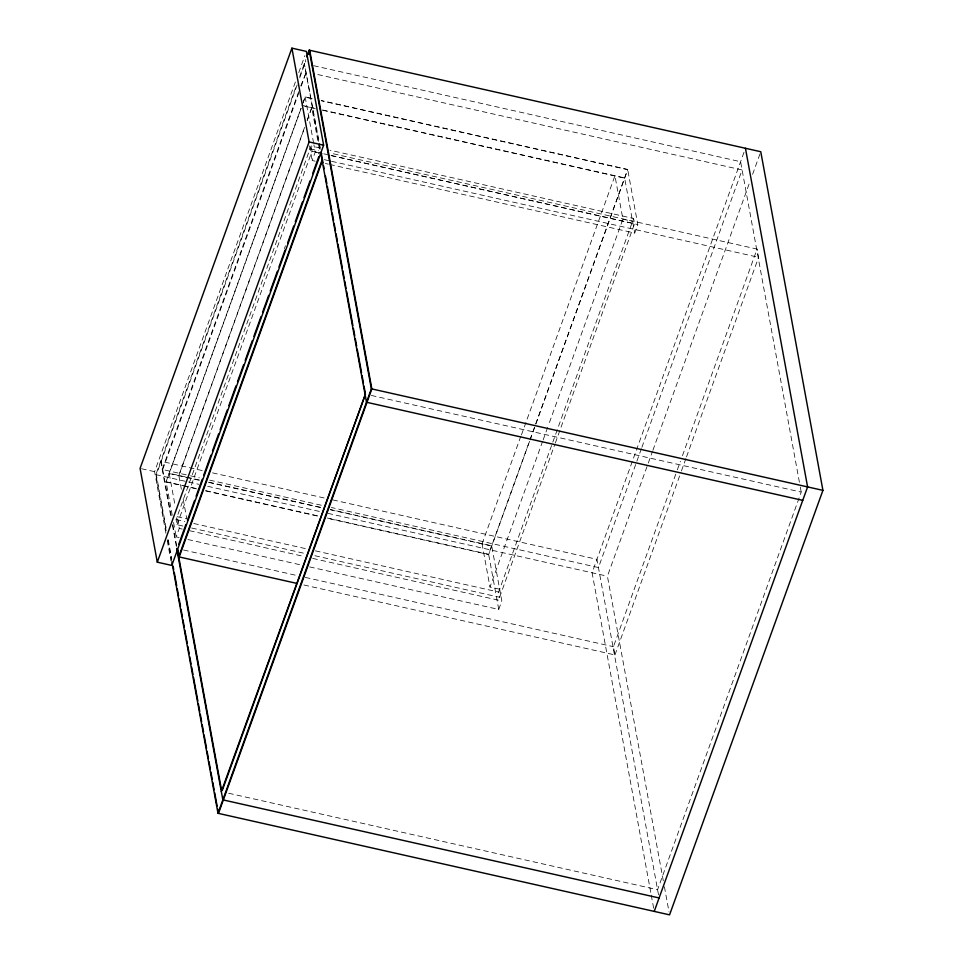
<?xml version="1.0" encoding="UTF-8"?>
<svg xmlns="http://www.w3.org/2000/svg" width="963" height="963" viewBox="0 0 963 963"><rect width="100%" height="100%" fill="white"/><g stroke="black" fill="none" stroke-linecap="round" stroke-linejoin="round"><path stroke-width="0.72" stroke-dasharray="4.82 3.61" d="M165.889 533.201L154.598 471.653L296.195 79.712M298.747 72.634L304.886 55.661M166.154 530.842L155.837 474.651L296.676 84.828M299.746 76.342L305.801 59.574M297.158 84.937L156.331 474.759L166.37 529.469M299.722 77.859L305.801 61.018M298.699 91.666L162.217 469.45L189.109 475.505M300.745 86.008L306.342 71.96L300.721 87.525M162.699 469.571L298.674 93.182M172.233 515.229L166.081 481.753L301.046 108.205M302.575 103.968L305.127 96.89L312.457 98.539M301.082 108.47L166.13 482.018L182.26 485.641M303.128 102.812L305.175 97.143L312.506 98.792M304.585 127.369L178.829 475.445L181.513 490.083M307.137 120.291L311.735 107.555L319.704 150.974L318.681 153.803M178.877 475.698L304.633 127.622M307.185 120.544L311.783 107.82M182.922 526.039L177.048 524.727L176.097 519.514L311.049 145.967L319.848 147.941M177.048 524.727L312.012 151.179L311.049 145.967M179.13 537.559L176.205 536.897L179.274 528.41L176.891 515.41M315.118 161.17L312.181 160.52L315.25 152.022L313.926 144.799M284.434 248.598L285.457 245.77M482.066 543.89L520.875 436.095M521.428 434.939L614.936 175.748L622.905 219.155L548.272 425.742M309.617 566.906L498.75 609.435L488.626 554.303L529.53 441.102M530.035 439.682L627.671 169.428L321.257 100.513M529.578 441.355L488.674 554.556L327.408 518.287M530.083 439.947L627.72 169.693L321.305 100.778M499.665 589.224L489.986 587.045L542.638 441.307M543.156 439.886L547.754 427.151M314.865 555.711L499.604 597.265L498.641 592.052L633.606 218.505L330.116 150.252M499.604 597.265L554.808 444.449M555.326 443.028L634.557 223.717L633.606 218.505M498.75 609.435L501.819 600.948L491.696 545.804L330.429 509.535M329.779 164.468L634.725 233.058L637.795 224.572L627.671 169.428M743.99 152.31L592.089 572.756L650.988 893.664M641.394 448.71L598.456 567.568L331.428 507.513M641.912 447.301L742.1 169.957L315.142 73.946M663.314 880.832L607.412 576.211L647.798 464.419M648.304 463.01L652.396 451.695M652.902 450.275L750.033 181.429M752.585 174.363L760.77 151.721M303.911 584.986L614.96 654.936L613.443 646.691L676.833 471.232M677.338 469.824L680.408 461.337M682.454 455.668L757.087 249.092L331.597 153.394M614.96 654.936L680.901 472.412M681.419 470.991L686.017 458.268M686.523 456.847L758.603 257.338L757.087 249.092M313.637 65.689L740.595 161.712L800.024 485.569M302.057 105.376L313.794 108.012M322.593 109.999L624.614 177.914L634.725 233.058M304.874 106.255L315.31 108.602M322.641 110.251L624.662 178.179M310.026 148.796L318.32 150.661M622.905 219.155L632.583 221.334M312.012 151.179L322.268 153.478M323.737 153.815L329.599 155.127M331.067 155.464L634.557 223.717M315.25 152.022L322.581 153.671M331.38 155.657L637.795 224.572M324.314 159.665L330.177 160.99M331.645 161.315L758.603 257.338M325.374 163.481L328.311 164.143M371.333 395.432L801.228 492.105L657.585 889.716L227.689 793.03M202.266 470.558L160.701 461.205L171.017 517.396M212.534 472.869L325.506 498.268M332.849 499.917L596.94 559.322L659.101 897.961M190.578 475.83L199.377 477.817M209.645 480.128L322.617 505.527M185.281 476.89L169.151 473.266L175.29 506.743M186.75 477.227L199.943 480.188M208.73 482.174L323.099 507.886M169.199 473.531L199.991 480.453M208.778 482.427L321.678 507.814M330.478 509.8L491.744 546.069M141.525 468.716L154.598 471.653M155.837 474.651L187.135 481.693M188.604 482.018L198.872 484.329M207.683 486.303L320.655 511.714M327.986 513.363L607.412 576.211M166.081 481.753L196.873 488.686M205.673 490.661L318.56 516.048M327.36 518.022L488.626 554.303M183.728 485.978L196.921 488.939M205.721 490.925L318.609 516.312M177.12 516.686L186.798 518.864L183.102 498.726M176.097 519.514L184.896 521.489M193.695 523.475L306.583 548.862M315.383 550.836L498.641 592.052M191.709 528.025L306.078 553.737M179.274 528.41L182.2 529.06M189.53 530.709L303.887 556.433M312.686 558.408L501.819 600.948M187.929 539.533L300.829 564.92M183.548 550.005L297.988 575.754M305.331 577.403L613.443 646.691M800.301 487.049L801.734 494.862M664.41 886.754L669.02 911.889M651.253 895.133L653.696 908.446M482.018 543.626L489.986 587.045M320.294 148.001L304.344 63.606L320.089 149.373M305.127 96.89L313.661 143.367M309.508 145.919L312.181 160.52M173.557 522.452L176.205 536.897M161.182 461.313L171.498 517.504M172.859 524.907L176.927 547.08M172.365 524.799L176.446 546.972M168.272 539.822L171.799 559.046M167.779 539.713L171.583 560.418M167.237 540.52L171.005 561.044"/><path stroke-width="1.44" d="M291.909 48.15L140.08 468.391L157.294 562.175L171.811 565.437L323.628 145.196L306.415 51.412L291.909 48.15L309.111 141.934L157.294 562.175M306.776 56.877L309.207 50.16L760.77 151.721L822.92 490.36L669.562 914.85L217.999 813.29L171.859 561.898M308.232 54.301L309.689 50.269L371.838 388.92L218.481 813.398M178.733 544.336L185.883 524.522M187.424 520.285L194.574 500.471M196.115 496.234L202.242 479.249M203.783 475L210.933 455.198M212.474 450.949L218.601 433.976M220.142 429.727L227.292 409.913M228.833 405.676L235.983 385.862M237.524 381.613L243.651 364.64M245.192 360.391L252.342 340.577M253.883 336.34L261.033 316.526M262.574 312.289L268.701 295.304M270.242 291.055L277.392 271.253M278.933 267.004L285.06 250.031M287.612 242.953L293.751 225.968M295.28 221.731L302.442 201.917M303.971 197.668L310.11 180.695M312.662 173.617L318.801 156.644M322.364 159.232L178.709 556.831L296.568 583.337M322.328 160.749L179.202 556.939L177.938 550.066M221.334 791.598L365.471 394.108L222.333 790.298M217.999 813.29L371.357 388.811L309.207 50.16M654.238 911.407L807.596 486.917L745.446 148.278M309.111 141.934L323.628 145.196M371.357 388.811L822.92 490.36M802.745 500.363L366.494 402.245L320.631 152.335M659.101 897.961L222.85 799.856L176.711 548.453M321.389 153.924L323.014 162.795M323.556 165.744L324.098 168.706M325.458 176.097L326.818 183.5M327.36 186.449L331.693 210.115M332.247 213.076L333.595 220.467M334.137 223.428L335.497 230.819M336.039 233.768L337.399 241.171M337.941 244.121L342.286 267.786M342.828 270.747L344.188 278.138M344.73 281.1L346.078 288.491M346.632 291.452L352.867 325.458M353.409 328.419L354.769 335.81M355.311 338.771L356.671 346.162M357.213 349.124L361.558 372.777M362.1 375.739L363.448 383.13M364.002 386.091L365.35 393.482M177.192 548.561L221.43 789.612M173.159 566.449L173.701 569.398M174.243 572.359L176.686 585.673M177.228 588.622L178.576 596.025M179.13 598.974L180.478 606.365M181.02 609.326L182.38 616.717M182.922 619.678L184.282 627.069M184.824 630.031L187.267 643.344M187.809 646.293L189.169 653.696M189.711 656.646L191.071 664.049M191.613 666.998L192.961 674.401M193.515 677.35L197.848 701.016M198.39 703.977L199.75 711.368M200.292 714.317L201.652 721.72M202.194 724.67L203.554 732.073M204.096 735.022L206.539 748.335M207.081 751.296L208.441 758.688M208.983 761.649L210.331 769.04M210.885 772.001L212.233 779.392M212.775 782.353L214.135 789.744M214.677 792.693L217.12 806.007M217.662 808.968L218.204 811.929"/></g></svg>
